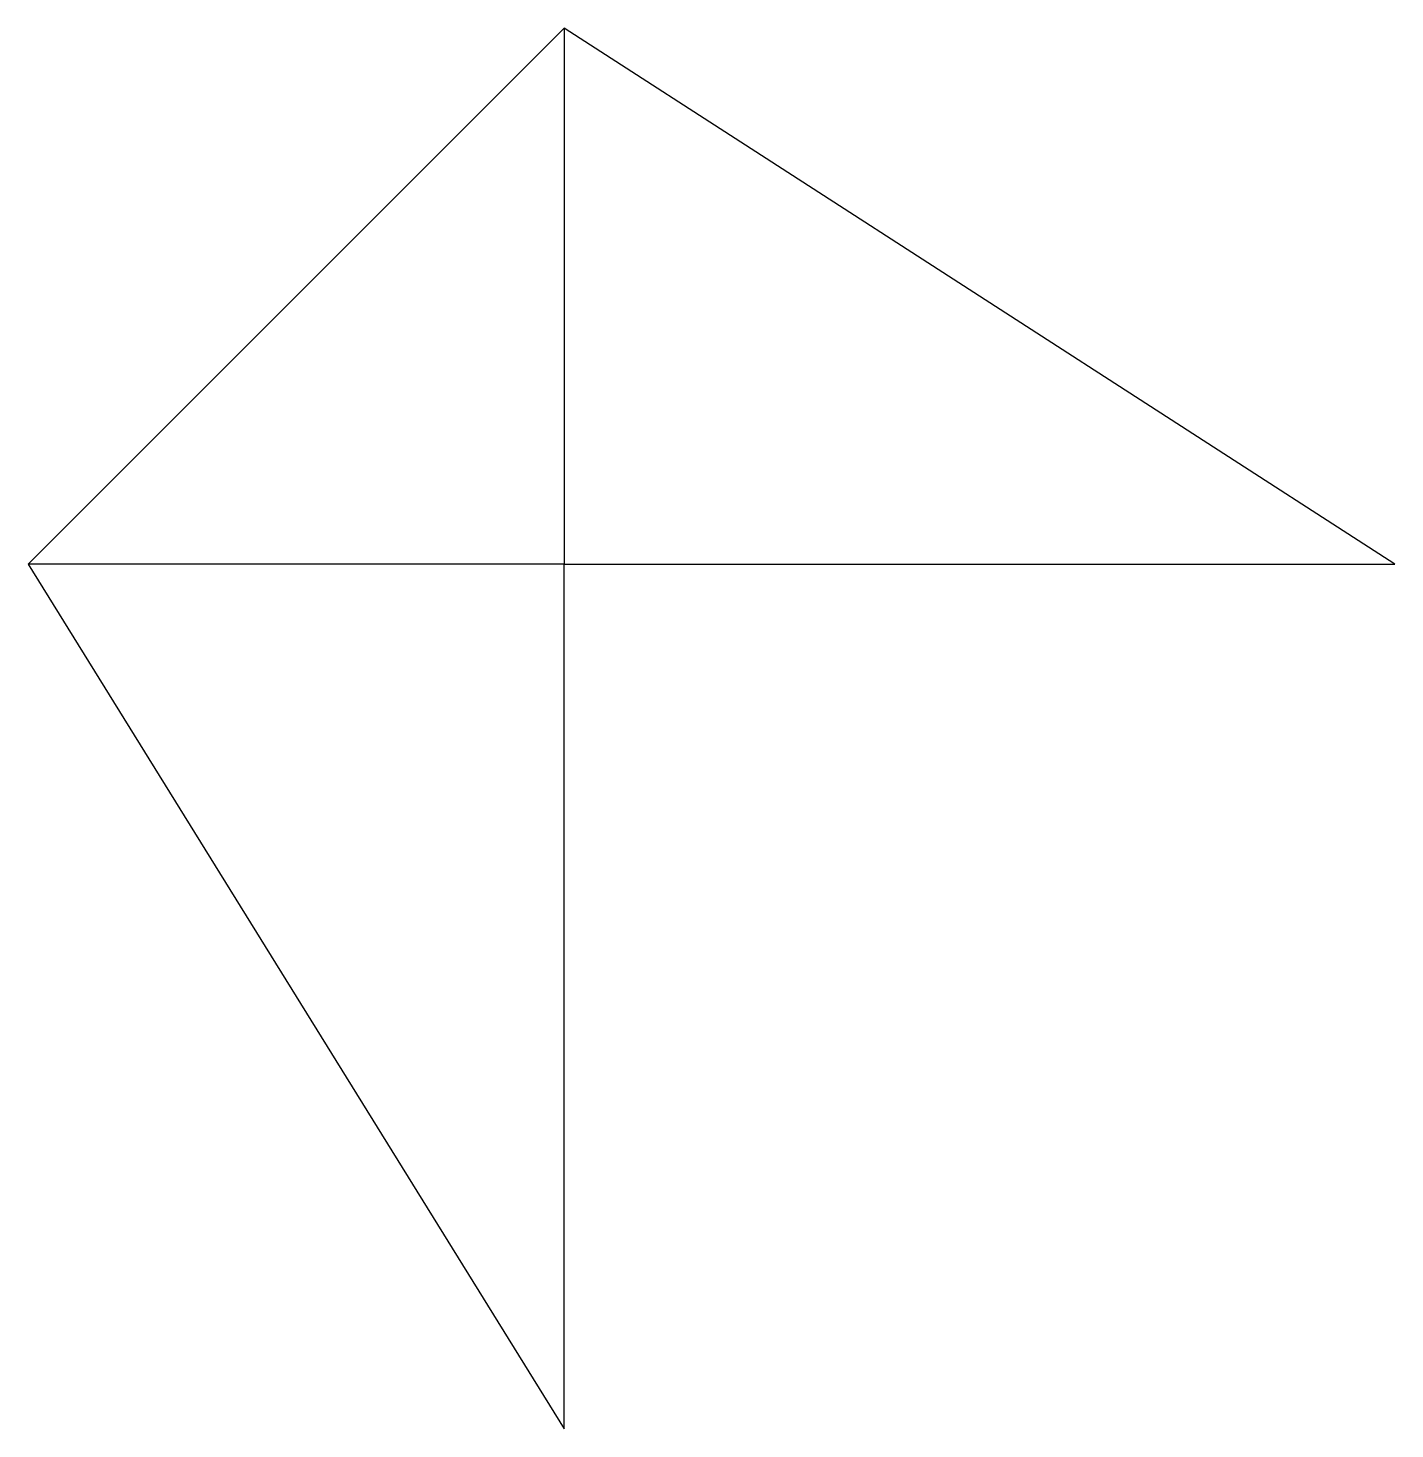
# Model space of a CAD drawing. Extents: x -1 to 1.55, y -1.61 to 1.
import ezdxf

# ---------------------------------------------------------------- set-up
doc = ezdxf.new("R2010")
doc.units = 0
doc.layers.add('s001-#def-active-grp', color=7, linetype='CONTINUOUS')
doc.layers.add('s003-#def-inactive-grp', color=7, linetype='CONTINUOUS')

msp = doc.modelspace()

# ---------------------------------------------------------------- linework, layer by layer
at = {"layer": 's001-#def-active-grp', "color": 7, "linetype": 'CONTINUOUS', "lineweight": 30, "true_color": 0x000000}
msp.add_line((-1, 0), (0, 1), dxfattribs=at)
at = {"layer": 's003-#def-inactive-grp', "color": 36, "linetype": 'CONTINUOUS', "lineweight": 30, "true_color": 0x7f4c00}
for points in [[(0, 0), (1.5498, 0), (0, 1), (0, 0)], [(0, -1.6126), (0, 0), (-1, 0), (0, -1.6126)]]:
    msp.add_lwpolyline(points, dxfattribs=at)

doc.saveas('drawing.dxf')
